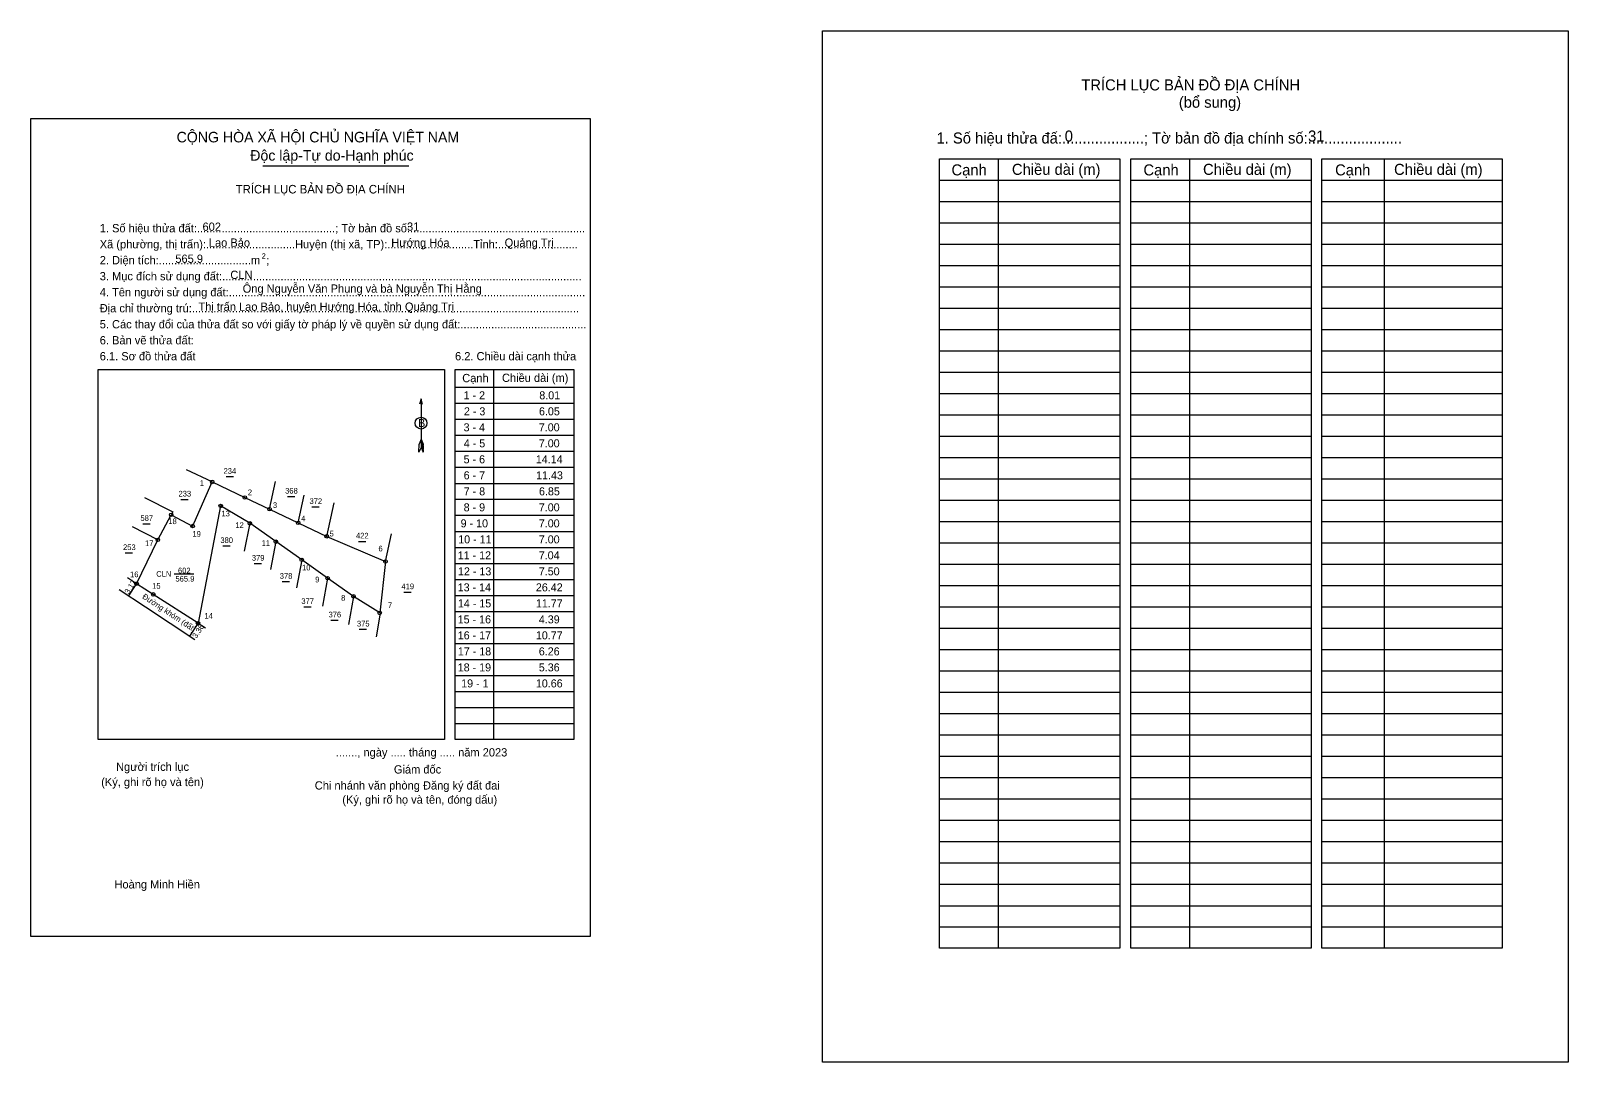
# Model space of a CAD drawing. Extents: x 536522 to 537282, y 1837072 to 1837300.
# Drawn here: x 536522.4 to 536862.3, y 1837071.9 to 1837299.9 of the extents above; entities that cross this region are included whole.
import ezdxf

# ---------------------------------------------------------------- set-up
doc = ezdxf.new("R2010")
doc.units = 0
for name, color, linetype in [('Level 1', 7, 'Continuous'), ('Level 10', 7, 'Continuous'), ('Level 11', 7, 'Continuous'), ('Level 13', 7, 'Continuous'), ('Level 2', 7, 'Continuous'), ('Level 23', 7, 'Continuous'), ('Level 27', 7, 'Continuous'), ('Level 36', 7, 'Continuous'), ('Level 43', 7, 'Continuous'), ('Level 5', 7, 'Continuous'), ('Level 52', 7, 'Continuous'), ('Level 6', 7, 'Continuous'), ('Level 63', 7, 'Continuous'), ('Level 9', 7, 'Continuous')]:
    doc.layers.add(name, color=color, linetype=linetype)

msp = doc.modelspace()

# ---------------------------------------------------------------- linework, layer by layer
at = {"layer": 'Level 1'}
for p, q in [((536697.44, 1837299.91), (536697.44, 1837299.91)), ((536522.42, 1837280.53), (536522.42, 1837280.53)), ((536736.31, 1837271.62), (536736.31, 1837097.07)), ((536778.55, 1837271.62), (536778.55, 1837097.07)), ((536821.57, 1837271.62), (536821.57, 1837097.07)), ((536723.34, 1837266.91), (536763.2, 1837266.91)), ((536765.57, 1837266.91), (536805.44, 1837266.91)), ((536807.81, 1837266.91), (536847.67, 1837266.91)), ((536723.34, 1837262.19), (536763.2, 1837262.19)), ((536765.57, 1837262.19), (536805.44, 1837262.19)), ((536807.81, 1837262.19), (536847.67, 1837262.19)), ((536723.34, 1837257.47), (536763.2, 1837257.47)), ((536765.57, 1837257.47), (536805.44, 1837257.47)), ((536807.81, 1837257.47), (536847.67, 1837257.47)), ((536723.34, 1837252.75), (536763.2, 1837252.75)), ((536765.57, 1837252.75), (536805.44, 1837252.75)), ((536807.81, 1837252.75), (536847.67, 1837252.75)), ((536723.34, 1837248.04), (536763.2, 1837248.04)), ((536765.57, 1837248.04), (536805.44, 1837248.04)), ((536807.81, 1837248.04), (536847.67, 1837248.04)), ((536723.34, 1837243.32), (536763.2, 1837243.32)), ((536765.57, 1837243.32), (536805.44, 1837243.32)), ((536807.81, 1837243.32), (536847.67, 1837243.32)), ((536723.34, 1837238.6), (536763.2, 1837238.6)), ((536765.57, 1837238.6), (536805.44, 1837238.6)), ((536807.81, 1837238.6), (536847.67, 1837238.6)), ((536723.34, 1837233.88), (536763.2, 1837233.88)), ((536765.57, 1837233.88), (536805.44, 1837233.88)), ((536807.81, 1837233.88), (536847.67, 1837233.88)), ((536723.34, 1837229.17), (536763.2, 1837229.17)), ((536765.57, 1837229.17), (536805.44, 1837229.17)), ((536807.81, 1837229.17), (536847.67, 1837229.17)), ((536537.31, 1837225.04), (536537.31, 1837225.04)), ((536624.7, 1837225.04), (536624.7, 1837143.25)), ((536723.34, 1837224.45), (536763.2, 1837224.45)), ((536765.57, 1837224.45), (536805.44, 1837224.45)), ((536807.81, 1837224.45), (536847.67, 1837224.45)), ((536616.21, 1837221.09), (536642.45, 1837221.09)), ((536608.69, 1837218.52), (536608.69, 1837207.82)), ((536616.21, 1837217.55), (536642.45, 1837217.55)), ((536723.34, 1837219.73), (536763.2, 1837219.73)), ((536765.57, 1837219.73), (536805.44, 1837219.73)), ((536807.81, 1837219.73), (536847.67, 1837219.73)), ((536616.21, 1837214.02), (536642.45, 1837214.02)), ((536723.34, 1837215.01), (536763.2, 1837215.01)), ((536765.57, 1837215.01), (536805.44, 1837215.01)), ((536807.81, 1837215.01), (536847.67, 1837215.01)), ((536616.21, 1837210.48), (536642.45, 1837210.48)), ((536723.34, 1837210.29), (536763.2, 1837210.29)), ((536765.57, 1837210.29), (536805.44, 1837210.29)), ((536807.81, 1837210.29), (536847.67, 1837210.29)), ((536608.22, 1837206.73), (536608.25, 1837208.5)), ((536608.69, 1837207.82), (536608.22, 1837206.73)), ((536608.69, 1837209.59), (536608.25, 1837208.5)), ((536608.69, 1837209.59), (536609.15, 1837208.5)), ((536608.69, 1837209.44), (536609.15, 1837208.34)), ((536608.69, 1837209.28), (536609.15, 1837208.18)), ((536608.69, 1837209.13), (536609.15, 1837208.03)), ((536608.69, 1837208.97), (536609.15, 1837207.87)), ((536608.69, 1837208.82), (536609.15, 1837207.71)), ((536608.69, 1837208.66), (536609.15, 1837207.55)), ((536608.69, 1837208.51), (536609.16, 1837207.39)), ((536608.69, 1837208.36), (536609.16, 1837207.23)), ((536608.69, 1837208.2), (536609.16, 1837207.07)), ((536608.69, 1837208.05), (536609.17, 1837206.92)), ((536608.69, 1837207.82), (536609.17, 1837206.73)), ((536609.17, 1837206.73), (536609.15, 1837208.5)), ((536616.21, 1837206.94), (536642.45, 1837206.94)), ((536616.21, 1837203.4), (536642.45, 1837203.4)), ((536723.34, 1837205.58), (536763.2, 1837205.58)), ((536765.57, 1837205.58), (536805.44, 1837205.58)), ((536807.81, 1837205.58), (536847.67, 1837205.58)), ((536616.21, 1837199.86), (536642.45, 1837199.86)), ((536723.34, 1837200.86), (536763.2, 1837200.86)), ((536765.57, 1837200.86), (536805.44, 1837200.86)), ((536807.81, 1837200.86), (536847.67, 1837200.86)), ((536616.21, 1837196.33), (536642.45, 1837196.33)), ((536723.34, 1837196.14), (536763.2, 1837196.14)), ((536765.57, 1837196.14), (536805.44, 1837196.14)), ((536807.81, 1837196.14), (536847.67, 1837196.14)), ((536616.21, 1837192.79), (536642.45, 1837192.79)), ((536723.34, 1837191.42), (536763.2, 1837191.42)), ((536765.57, 1837191.42), (536805.44, 1837191.42)), ((536807.81, 1837191.42), (536847.67, 1837191.42)), ((536616.21, 1837189.25), (536642.45, 1837189.25)), ((536723.34, 1837186.71), (536763.2, 1837186.71)), ((536765.57, 1837186.71), (536805.44, 1837186.71)), ((536807.81, 1837186.71), (536847.67, 1837186.71)), ((536616.21, 1837185.71), (536642.45, 1837185.71)), ((536616.21, 1837182.17), (536642.45, 1837182.17)), ((536723.34, 1837181.99), (536763.2, 1837181.99)), ((536765.57, 1837181.99), (536805.44, 1837181.99)), ((536807.81, 1837181.99), (536847.67, 1837181.99)), ((536616.21, 1837178.63), (536642.45, 1837178.63)), ((536723.34, 1837177.27), (536763.2, 1837177.27)), ((536765.57, 1837177.27), (536805.44, 1837177.27)), ((536807.81, 1837177.27), (536847.67, 1837177.27)), ((536616.21, 1837175.1), (536642.45, 1837175.1)), ((536723.34, 1837172.55), (536763.2, 1837172.55)), ((536765.57, 1837172.55), (536805.44, 1837172.55)), ((536807.81, 1837172.55), (536847.67, 1837172.55)), ((536616.21, 1837171.56), (536642.45, 1837171.56)), ((536616.21, 1837168.02), (536642.45, 1837168.02)), ((536723.34, 1837167.84), (536763.2, 1837167.84)), ((536765.57, 1837167.84), (536805.44, 1837167.84)), ((536807.81, 1837167.84), (536847.67, 1837167.84)), ((536616.21, 1837164.48), (536642.45, 1837164.48)), ((536723.34, 1837163.12), (536763.2, 1837163.12)), ((536765.57, 1837163.12), (536805.44, 1837163.12)), ((536807.81, 1837163.12), (536847.67, 1837163.12)), ((536616.21, 1837160.94), (536642.45, 1837160.94)), ((536616.21, 1837157.4), (536642.45, 1837157.4)), ((536723.34, 1837158.4), (536763.2, 1837158.4)), ((536765.57, 1837158.4), (536805.44, 1837158.4)), ((536807.81, 1837158.4), (536847.67, 1837158.4)), ((536616.21, 1837153.87), (536642.45, 1837153.87)), ((536723.34, 1837153.68), (536763.2, 1837153.68)), ((536765.57, 1837153.68), (536805.44, 1837153.68)), ((536807.81, 1837153.68), (536847.67, 1837153.68)), ((536616.21, 1837150.33), (536642.45, 1837150.33)), ((536723.34, 1837148.96), (536763.2, 1837148.96)), ((536765.57, 1837148.96), (536805.44, 1837148.96)), ((536807.81, 1837148.96), (536847.67, 1837148.96)), ((536616.21, 1837146.79), (536642.45, 1837146.79)), ((536613.85, 1837143.25), (536613.85, 1837143.25)), ((536723.34, 1837144.25), (536763.2, 1837144.25)), ((536765.57, 1837144.25), (536805.44, 1837144.25)), ((536807.81, 1837144.25), (536847.67, 1837144.25)), ((536723.34, 1837139.53), (536763.2, 1837139.53)), ((536765.57, 1837139.53), (536805.44, 1837139.53)), ((536807.81, 1837139.53), (536847.67, 1837139.53)), ((536723.34, 1837134.81), (536763.2, 1837134.81)), ((536765.57, 1837134.81), (536805.44, 1837134.81)), ((536807.81, 1837134.81), (536847.67, 1837134.81)), ((536723.34, 1837130.09), (536763.2, 1837130.09)), ((536765.57, 1837130.09), (536805.44, 1837130.09)), ((536807.81, 1837130.09), (536847.67, 1837130.09)), ((536723.34, 1837125.38), (536763.2, 1837125.38)), ((536765.57, 1837125.38), (536805.44, 1837125.38)), ((536807.81, 1837125.38), (536847.67, 1837125.38)), ((536723.34, 1837120.66), (536763.2, 1837120.66)), ((536765.57, 1837120.66), (536805.44, 1837120.66)), ((536807.81, 1837120.66), (536847.67, 1837120.66)), ((536723.34, 1837115.94), (536763.2, 1837115.94)), ((536765.57, 1837115.94), (536805.44, 1837115.94)), ((536807.81, 1837115.94), (536847.67, 1837115.94)), ((536723.34, 1837111.22), (536763.2, 1837111.22)), ((536765.57, 1837111.22), (536805.44, 1837111.22)), ((536807.81, 1837111.22), (536847.67, 1837111.22)), ((536723.34, 1837106.5), (536763.2, 1837106.5)), ((536765.57, 1837106.5), (536805.44, 1837106.5)), ((536807.81, 1837106.5), (536847.67, 1837106.5)), ((536723.34, 1837101.79), (536763.2, 1837101.79)), ((536765.57, 1837101.79), (536805.44, 1837101.79)), ((536807.81, 1837101.79), (536847.67, 1837101.79)), ((536646.06, 1837099.65), (536646.06, 1837099.65)), ((536862.3, 1837071.89), (536862.3, 1837071.89))]:
    msp.add_line(p, q, dxfattribs=at)
for points in [[(536723.34, 1837271.62), (536763.2, 1837271.62), (536763.2, 1837097.07), (536723.34, 1837097.07)], [(536765.57, 1837271.62), (536805.44, 1837271.62), (536805.44, 1837097.07), (536765.57, 1837097.07)], [(536807.81, 1837271.62), (536847.67, 1837271.62), (536847.67, 1837097.07), (536807.81, 1837097.07)], [(536537.31, 1837225.04), (536613.85, 1837225.04), (536613.85, 1837143.25), (536537.31, 1837143.25)], [(536616.21, 1837225.04), (536642.45, 1837225.04), (536642.45, 1837143.25), (536616.21, 1837143.25)]]:
    msp.add_lwpolyline(points, close=True, dxfattribs=at)
msp.add_lwpolyline([(536609, 1837217.38), (536608.69, 1837218.52), (536608.39, 1837217.38)], dxfattribs=at)
msp.add_circle((536608.7, 1837213.17), 1.31, dxfattribs=at)
at = {"layer": 'Level 10'}
for p, q in [((536547.56, 1837196.75), (536553.8, 1837193.54)), ((536553.8, 1837193.54), (536553.45, 1837192.89)), ((536541.99, 1837176.4), (536547.82, 1837172.53)), ((536599.68, 1837171.14), (536598.77, 1837165.92))]:
    msp.add_line(p, q, dxfattribs=at)
msp.add_lwpolyline([(536575.21, 1837194.14), (536581.53, 1837191.14), (536587.85, 1837188.13), (536600.85, 1837182.58), (536599.55, 1837171.22), (536593.76, 1837174.88), (536588.04, 1837178.91), (536582.32, 1837182.94), (536576.6, 1837186.97), (536570.84, 1837191.02), (536564.39, 1837194.86), (536559.39, 1837168.92), (536549.5, 1837175.3), (536545.81, 1837177.67), (536550.51, 1837187.36), (536553.45, 1837192.89), (536558.21, 1837190.43), (536558.51, 1837191.11), (536562.52, 1837200.18), (536569.75, 1837196.74)], close=True, dxfattribs=at)
at = {"layer": 'Level 11'}
for centre in [(536562.52, 1837200.18), (536569.75, 1837196.74), (536553.45, 1837192.89), (536564.39, 1837194.86), (536575.21, 1837194.14), (536575.21, 1837194.14), (536558.21, 1837190.43), (536570.84, 1837191.02), (536581.53, 1837191.14), (536550.51, 1837187.36), (536576.6, 1837186.97), (536587.85, 1837188.13), (536582.32, 1837182.94), (536600.85, 1837182.58), (536588.04, 1837178.91), (536545.81, 1837177.67), (536549.5, 1837175.3), (536593.76, 1837174.88), (536559.39, 1837168.92), (536599.55, 1837171.22)]:
    msp.add_circle(centre, 0.393, dxfattribs=at)
at = {"layer": 'Level 13'}
msp.add_line((536573.72, 1837270.07), (536606, 1837270.07), dxfattribs=at)
at = {"layer": 'Level 2'}
for points in [[(536697.44, 1837299.91), (536862.3, 1837299.91), (536862.3, 1837071.89), (536697.44, 1837071.89)], [(536522.42, 1837280.54), (536646.06, 1837280.54), (536646.06, 1837099.65), (536522.42, 1837099.65)]]:
    msp.add_lwpolyline(points, close=True, dxfattribs=at)
at = {"layer": 'Level 23'}
msp.add_line((536547.82, 1837172.53), (536558.66, 1837165.36), dxfattribs=at)
at = {"layer": 'Level 27'}
for p, q in [((536562.52, 1837200.18), (536556.84, 1837202.88)), ((536575.21, 1837194.14), (536576.55, 1837200.29)), ((536581.53, 1837191.14), (536582.87, 1837197.28)), ((536550.51, 1837187.36), (536544.92, 1837190.24)), ((536570.84, 1837191.02), (536569.61, 1837184.85)), ((536576.6, 1837186.97), (536575.4, 1837180.8)), ((536600.85, 1837182.58), (536602.2, 1837188.72)), ((536582.32, 1837182.94), (536581.16, 1837176.76)), ((536545.81, 1837177.67), (536543.8, 1837178.97)), ((536545.81, 1837177.67), (536543.8, 1837178.97)), ((536588.04, 1837178.91), (536586.91, 1837172.72)), ((536593.76, 1837174.88), (536592.68, 1837168.68)), ((536559.39, 1837168.92), (536561.05, 1837167.89)), ((536559.39, 1837168.92), (536560.54, 1837168.2))]:
    msp.add_line(p, q, dxfattribs=at)
at = {"layer": 'Level 36'}
for p, q in [((536544.1, 1837175), (536545.81, 1837177.67)), ((536557.62, 1837166.05), (536559.39, 1837168.91))]:
    msp.add_line(p, q, dxfattribs=at)
at = {"layer": 'Level 5'}
msp.add_line((536587.85, 1837188.13), (536589.48, 1837195.58), dxfattribs=at)
at = {"layer": 'Level 63'}
for p, q in [((536565.58, 1837201.34), (536567.21, 1837201.34)), ((536555.57, 1837196.32), (536557.2, 1837196.32)), ((536579.17, 1837196.96), (536580.8, 1837196.96)), ((536584.57, 1837194.68), (536586.2, 1837194.68)), ((536547.2, 1837190.92), (536548.82, 1837190.92)), ((536564.88, 1837186.04), (536566.51, 1837186.04)), ((536594.85, 1837187.04), (536596.48, 1837187.04)), ((536543.31, 1837184.48), (536544.93, 1837184.48)), ((536571.82, 1837182.14), (536573.45, 1837182.14)), ((536577.99, 1837178.13), (536579.62, 1837178.13)), ((536604.89, 1837175.83), (536606.52, 1837175.83)), ((536582.77, 1837172.58), (536584.4, 1837172.58)), ((536588.79, 1837169.6), (536590.41, 1837169.6)), ((536595.03, 1837167.59), (536596.66, 1837167.59))]:
    msp.add_line(p, q, dxfattribs=at)
at = {"layer": 'Level 9'}
msp.add_line((536554.1, 1837179.82), (536558.45, 1837179.82), dxfattribs=at)

# ---------------------------------------------------------------- texts
at = {"layer": 'Level 1'}
for s, height, p in [('TRÍCH LỤC BẢN ĐỒ ĐỊA CHÍNH', 2.4375, (536754.66, 1837286.72)), ('(bổ sung)', 2.437, (536776.21, 1837282.89)), ('1. Số hiệu thửa đấ:....................; Tờ bản đồ địa chính số:.......................', 2.4375, (536722.65, 1837274.98)), ('Cạnh', 2.437, (536725.96, 1837267.93)), ('Chiều dài (m)', 2.4375, (536739.32, 1837268.05)), ('Cạnh', 2.437, (536768.39, 1837267.93)), ('Chiều dài (m)', 2.4375, (536781.56, 1837268.05)), ('Cạnh', 2.437, (536810.76, 1837267.93)), ('Chiều dài (m)', 2.4375, (536823.79, 1837268.05)), ('TRÍCH LỤC BẢN ĐỒ ĐỊA CHÍNH', 1.8872, (536567.7, 1837263.94)), ('1. Số hiệu thửa đất:.............................................; Tờ bản đồ số:.........................................................', 1.82811, (536537.67, 1837255.35)), ('Xã (phường, thị trấn):.............................Huyện (thị xã, TP):............................Tỉnh:..........................', 1.82811, (536537.67, 1837251.81)), ('2', 1.18, (536573.46, 1837249.51)), ('2. Diện tích:..............................m  ;', 1.8281, (536537.67, 1837248.28)), ('3. Mục đích sử dụng đất:.....................................................................................................................', 1.82811, (536537.67, 1837244.74)), ('4. Tên người sử dụng đất:....................................................................................................................', 1.82811, (536537.67, 1837241.2)), ('Địa chỉ thường trú:..............................................................................................................................', 1.82811, (536537.67, 1837237.66)), ('5. Các thay đổi của thửa đất so với giấy tờ pháp lý về quyền sử dụng đất:.........................................', 1.82811, (536537.67, 1837234.12)), ('6. Bản vẽ thửa đất:', 1.8281, (536537.67, 1837230.58)), ('6.1. Sơ đồ thửa đất', 1.8281, (536537.67, 1837227.05)), ('6.2. Chiều dài cạnh thửa', 1.8281, (536616.21, 1837227.05)), ('Cạnh', 1.828, (536617.8, 1837222.22)), ('Chiều dài (m)', 1.8281, (536626.59, 1837222.28)), ('B', 1.77, (536608.04, 1837212.31)), ('......., ngày ..... tháng ..... năm 2023', 1.8281, (536589.85, 1837139.48)), ('Người trích lục', 1.8281, (536541.27, 1837136.3)), ('Giám đốc', 1.828, (536602.69, 1837135.71)), ('(Ký, ghi rõ họ và tên)', 1.8281, (536537.99, 1837132.93)), ('Chi nhánh văn phòng Đăng ký đất đai', 1.8281, (536585.2, 1837132.17)), ('(Ký, ghi rõ họ và tên, đóng dấu)', 1.8281, (536591.29, 1837129.04)), ('Hoàng Minh Hiền', 1.8281, (536540.92, 1837110.3))]:
    msp.add_text(s, height=height, dxfattribs=at).set_placement(p)
at = {"layer": 'Level 13'}
for s, height, p in [('CỘNG HÒA XÃ HỘI CHỦ NGHĨA VIỆT NAM', 2.3353, (536554.66, 1837275.23)), ('Độc lập-Tự do-Hạnh phúc', 2.3353, (536570.94, 1837271.19)), ('CLN', 1.25, (536550.16, 1837179.21)), ('565.9', 1.25, (536554.4, 1837178.15)), ('602', 1.25, (536554.97, 1837179.96))]:
    msp.add_text(s, height=height, dxfattribs=at).set_placement(p)
at = {"layer": 'Level 36'}
for s, p in [('234', (536565.04, 1837201.97)), ('233', (536555.08, 1837196.95)), ('368', (536578.65, 1837197.59)), ('372', (536584.04, 1837195.31)), ('587', (536546.67, 1837191.55)), ('253', (536542.82, 1837185.11)), ('380', (536564.34, 1837186.67)), ('422', (536594.32, 1837187.67)), ('379', (536571.29, 1837182.77)), ('378', (536577.47, 1837178.76)), ('419', (536604.36, 1837176.46)), ('377', (536582.24, 1837173.2)), ('376', (536588.25, 1837170.23)), ('375', (536594.52, 1837168.22))]:
    msp.add_text(s, height=1.25, dxfattribs=at).set_placement(p)
at = {"layer": 'Level 43'}
for s, p in [('3.17', (536544.09, 1837175.27)), ('3.36', (536559.06, 1837165.46))]:
    msp.add_text(s, height=1.25, rotation=57.3625, dxfattribs=at).set_placement(p)
at = {"layer": 'Level 5'}
msp.add_text('Đường khóm (đất)', height=1.25, rotation=326.5178, dxfattribs=at).set_placement((536546.96, 1837174.53))
at = {"layer": 'Level 52'}
for s, p in [('1 - 2', (536618.11, 1837218.44)), ('8.01', (536634.84, 1837218.44)), ('2 - 3', (536618.17, 1837214.9)), ('6.05', (536634.77, 1837214.9)), ('3 - 4', (536618.1, 1837211.36)), ('7.00', (536634.73, 1837211.36)), ('4 - 5', (536618.15, 1837207.82)), ('7.00', (536634.73, 1837207.82)), ('5 - 6', (536618.11, 1837204.29)), ('14.14', (536634.07, 1837204.29)), ('6 - 7', (536618.12, 1837200.75)), ('11.43', (536634.13, 1837200.75)), ('7 - 8', (536618.13, 1837197.21)), ('6.85', (536634.77, 1837197.21)), ('8 - 9', (536618.12, 1837193.67)), ('7.00', (536634.73, 1837193.67)), ('9 - 10', (536617.45, 1837190.13)), ('7.00', (536634.73, 1837190.13)), ('10 - 11', (536616.91, 1837186.59)), ('7.00', (536634.73, 1837186.59)), ('11 - 12', (536616.81, 1837183.06)), ('7.04', (536634.72, 1837183.06)), ('12 - 13', (536616.86, 1837179.52)), ('7.50', (536634.73, 1837179.52)), ('13 - 14', (536616.8, 1837175.98)), ('26.42', (536634.08, 1837175.98)), ('14 - 15', (536616.84, 1837172.44)), ('11.77', (536634.08, 1837172.44)), ('15 - 16', (536616.8, 1837168.9)), ('4.39', (536634.74, 1837168.9)), ('16 - 17', (536616.81, 1837165.37)), ('10.77', (536634.08, 1837165.37)), ('17 - 18', (536616.83, 1837161.83)), ('6.26', (536634.73, 1837161.83)), ('18 - 19', (536616.81, 1837158.29)), ('5.36', (536634.73, 1837158.29)), ('19 - 1', (536617.57, 1837154.75)), ('10.66', (536634.08, 1837154.75))]:
    msp.add_text(s, height=1.769, dxfattribs=at).set_placement(p)
at = {"layer": 'Level 6'}
for s, height, p in [('0', 2.44, (536750.99, 1837275.41)), ('31', 2.437, (536804.78, 1837275.42)), ('602', 1.828, (536560.39, 1837255.68)), ('31', 1.828, (536605.59, 1837255.7)), ('Lao Bảo', 1.828, (536561.79, 1837252.16)), ('Hướng Hóa', 1.828, (536602.11, 1837252.14)), ('Quảng Trị', 1.828, (536627.17, 1837252.15)), ('565.9', 1.828, (536554.38, 1837248.6)), ('CLN', 1.828, (536566.54, 1837245.04)), ('Ông Nguyễn Văn Phụng và bà Nguyễn Thị Hằng', 1.8281, (536569.27, 1837242)), ('Thị trấn Lao Bảo, huyện Hướng Hóa, tỉnh Quảng Trị', 1.8281, (536559.49, 1837238))]:
    msp.add_text(s, height=height, dxfattribs=at).set_placement(p)
at = {"layer": 'Level 9'}
for s, p in [('1', (536559.81, 1837199.3)), ('2', (536570.41, 1837197.24)), ('13', (536564.57, 1837192.56)), ('3', (536575.95, 1837194.41)), ('4', (536582.2, 1837191.46)), ('18', (536552.82, 1837190.85)), ('19', (536558.16, 1837188.06)), ('12', (536567.65, 1837190)), ('5', (536588.48, 1837188.12)), ('17', (536547.67, 1837185.98)), ('11', (536573.46, 1837186.03)), ('6', (536599.27, 1837184.82)), ('16', (536544.38, 1837179.11)), ('10', (536582.38, 1837180.61)), ('9', (536585.29, 1837177.96)), ('15', (536549.25, 1837176.55)), ('8', (536591.03, 1837173.92)), ('7', (536601.39, 1837172.32)), ('14', (536560.8, 1837169.93))]:
    msp.add_text(s, height=1.25, dxfattribs=at).set_placement(p)

doc.saveas('drawing.dxf')
